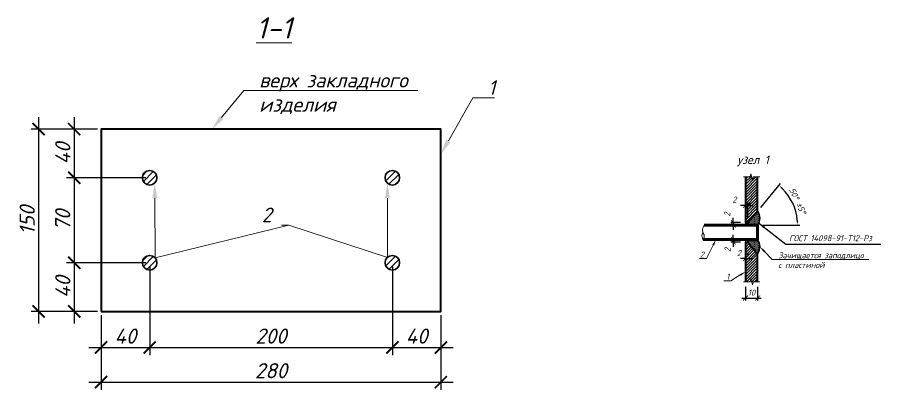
# Model space of a CAD drawing. Header units: millimetres. Extents: x -1807136 to 209800, y 0 to 410608.
# Drawn here: x 19614 to 20326, y 58508 to 58815 of the extents above; entities that cross this region are included whole.
import ezdxf
from ezdxf import colors
from ezdxf.entities.mleader import LeaderData, LeaderLine
from ezdxf.math import Vec2, Vec3

# ---------------------------------------------------------------- set-up
doc = ezdxf.new("R2010")
doc.units = ezdxf.units.MM
doc.header["$PDMODE"] = 3
doc.layers.get('0').update_dxf_attribs({"lineweight": 5})
doc.layers.get('Defpoints').update_dxf_attribs({"lineweight": 0})
for name, color, linetype, lineweight in [('!!!Металл разрез', 7, 'Continuous', 35), ('#Dimensions', 7, 'Continuous', 9), ('#Арматура', 152, 'Continuous', 30), ('k_ Арм. Каркасы', 1, 'Continuous', 35), ('k_ Арматура', 3, 'Continuous', 50), ('k_ Размеры', 7, 'Continuous', 15), ('k_ Штриховка', 8, 'Continuous', 5), ('к_Сварка', 132, 'Continuous', 30)]:
    doc.layers.add(name, color=color, linetype=linetype, lineweight=lineweight)
doc.styles.get("Standard").update_dxf_attribs({"font": 'arial.ttf'})
doc.styles.add('STEP PR', font='isocpeui.ttf')
doc.dimstyles.new('100!', dxfattribs={"dimscale": 100, "dimtxt": 2.5, "dimasz": 2, "dimexe": 1, "dimexo": 2, "dimgap": 0.7, "dimtad": 1, "dimdec": 4, "dimlfac": -1, "dimdsep": 46, "dimtxsty": 'Standard', "dimblk": 'ARCHTICK', "dimcen": 2, "dimdle": 1, "dimclrt": 1, "dimadec": 4, "dimazin": 0, "dimtfac": 1, "dimtdec": 4, "dimtofl": 0, "dimtmove": 1, "dimatfit": 3, "dimfxl": 1, "dimtolj": 1, "dimtzin": 0, "dimarcsym": 0})
doc.dimstyles.new('SPDS', dxfattribs={"dimscale": 10, "dimtxt": 2.5, "dimasz": 2, "dimexe": 1.25, "dimexo": 0.625, "dimtad": 1, "dimdec": 0, "dimrnd": 0.001, "dimtxsty": 'STEP PR', "dimblk": 'ARCHTICK', "dimcen": 2.5, "dimdle": 2, "dimclrd": 256, "dimclre": 256, "dimclrt": 7, "dimadec": 0, "dimazin": 2, "dimtfac": 0.75, "dimtdec": 0, "dimtmove": 1, "dimatfit": 3, "dimfxl": 1, "dimtolj": 1, "dimarcsym": 1})
doc.dimstyles.new('STEP PR', dxfattribs={"dimscale": 10, "dimtxt": 2.5, "dimasz": 2, "dimexe": 1, "dimexo": 2, "dimgap": 1, "dimtad": 1, "dimdec": 4, "dimlfac": -1, "dimtxsty": 'STEP PR', "dimblk": 'ARCHTICK', "dimcen": 2, "dimdle": 1.5, "dimclrt": 1, "dimadec": 0, "dimazin": 0, "dimtfac": 1, "dimtdec": 4, "dimtmove": 1, "dimatfit": 3, "dimldrblk": 'DOTSMALL', "dimfxl": 1, "dimtolj": 1, "dimtzin": 0, "dimarcsym": 0})

# ---------------------------------------------------------------- blocks, each defined once
blk = doc.blocks.new('*U55')
at = {"layer": '#Арматура', "lineweight": 0}
h = blk.add_hatch(dxfattribs=at)
h.set_pattern_fill('ANSI31', scale=1.2)
edge = h.paths.add_edge_path()
edge.add_arc((0, 6), 6, 0, 360)
blk.add_circle((0, 6), 6)
blk = doc.blocks.new('_ArchTick')
at = {"color": 0, "linetype": 'ByBlock', "const_width": 0.15}
blk.add_lwpolyline([(-0.5, -0.5), (0.5, 0.5)], dxfattribs=at)
blk = doc.blocks.new('*D160')
at = {"layer": '#Dimensions', "lineweight": -2, "transparency": 16777216}
for p, q in [((19661.05, 58732.75), (19661.05, 58672.75)), ((19680.13, 58722.75), (19654.8, 58722.75)), ((19720.13, 58682.75), (19654.8, 58682.75))]:
    blk.add_line(p, q, dxfattribs=at)
at = {"layer": 'Defpoints', "color": 0, "transparency": 16777216}
for p in [(19683.25, 58722.75), (19661.05, 58682.75), (19723.25, 58682.75)]:
    blk.add_point(p, dxfattribs=at)
at = {"layer": '#Dimensions', "lineweight": -2, "transparency": 16777216, "xscale": 10, "yscale": 10, "zscale": 10}
for p, rotation in [((19661.05, 58722.75), 90), ((19661.05, 58682.75), 270)]:
    blk.add_blockref('_ArchTick', p, dxfattribs=dict(at, rotation=rotation))
at = {"layer": '#Dimensions', "color": 7, "transparency": 16777216, "insert": (19651.67, 58702.75), "char_height": 12.5, "attachment_point": 5, "rotation": 90, "style": 'STEP PR'}
blk.add_mtext('\\A1;40', dxfattribs=at)
blk = doc.blocks.new('*D161')
at = {"layer": '#Dimensions', "lineweight": -2, "transparency": 16777216}
for p, q in [((19661.05, 58692.75), (19661.05, 58602.75)), ((19720.13, 58682.75), (19654.8, 58682.75)), ((19720.13, 58612.75), (19654.8, 58612.75))]:
    blk.add_line(p, q, dxfattribs=at)
at = {"layer": 'Defpoints', "color": 0, "transparency": 16777216}
for p in [(19723.25, 58682.75), (19661.05, 58612.75), (19723.25, 58612.75)]:
    blk.add_point(p, dxfattribs=at)
at = {"layer": '#Dimensions', "lineweight": -2, "transparency": 16777216, "xscale": 10, "yscale": 10, "zscale": 10}
for p, rotation in [((19661.05, 58682.75), 90), ((19661.05, 58612.75), 270)]:
    blk.add_blockref('_ArchTick', p, dxfattribs=dict(at, rotation=rotation))
at = {"layer": '#Dimensions', "color": 7, "transparency": 16777216, "insert": (19651.59, 58647.75), "char_height": 12.5, "attachment_point": 5, "rotation": 90, "style": 'STEP PR'}
blk.add_mtext('\\A1;70', dxfattribs=at)
blk = doc.blocks.new('*D162')
at = {"layer": '#Dimensions', "lineweight": -2, "transparency": 16777216}
for p, q in [((19661.05, 58622.75), (19661.05, 58562.75)), ((19720.13, 58612.75), (19654.8, 58612.75)), ((19680.13, 58572.75), (19654.8, 58572.75))]:
    blk.add_line(p, q, dxfattribs=at)
at = {"layer": 'Defpoints', "color": 0, "transparency": 16777216}
for p in [(19723.25, 58612.75), (19661.05, 58572.75), (19683.25, 58572.75)]:
    blk.add_point(p, dxfattribs=at)
at = {"layer": '#Dimensions', "lineweight": -2, "transparency": 16777216, "xscale": 10, "yscale": 10, "zscale": 10}
for p, rotation in [((19661.05, 58612.75), 90), ((19661.05, 58572.75), 270)]:
    blk.add_blockref('_ArchTick', p, dxfattribs=dict(at, rotation=rotation))
at = {"layer": '#Dimensions', "color": 7, "transparency": 16777216, "insert": (19651.67, 58592.75), "char_height": 12.5, "attachment_point": 5, "rotation": 90, "style": 'STEP PR'}
blk.add_mtext('\\A1;40', dxfattribs=at)
blk = doc.blocks.new('*D163')
at = {"layer": '#Dimensions', "lineweight": -2, "transparency": 16777216}
for p, q in [((19723.25, 58609.62), (19723.25, 58536.75)), ((19683.25, 58569.62), (19683.25, 58536.75)), ((19673.25, 58543), (19733.25, 58543))]:
    blk.add_line(p, q, dxfattribs=at)
at = {"layer": 'Defpoints', "color": 0, "transparency": 16777216}
for p in [(19723.25, 58612.75), (19683.25, 58572.75), (19723.25, 58543)]:
    blk.add_point(p, dxfattribs=at)
at = {"layer": '#Dimensions', "lineweight": -2, "transparency": 16777216, "xscale": 10, "yscale": 10, "zscale": 10, "rotation": 180}
blk.add_blockref('_ArchTick', (19683.25, 58543), dxfattribs=at)
at = {"layer": '#Dimensions', "lineweight": -2, "transparency": 16777216, "xscale": 10, "yscale": 10, "zscale": 10}
blk.add_blockref('_ArchTick', (19723.25, 58543), dxfattribs=at)
at = {"layer": '#Dimensions', "color": 7, "transparency": 16777216, "insert": (19703.25, 58552.38), "char_height": 12.5, "attachment_point": 5, "style": 'STEP PR'}
blk.add_mtext('\\A1;40', dxfattribs=at)
blk = doc.blocks.new('*D164')
at = {"layer": '#Dimensions', "lineweight": -2, "transparency": 16777216}
for p, q in [((19723.25, 58609.62), (19723.25, 58536.75)), ((19923.25, 58609.62), (19923.25, 58536.75)), ((19713.25, 58543), (19933.25, 58543))]:
    blk.add_line(p, q, dxfattribs=at)
at = {"layer": 'Defpoints', "color": 0, "transparency": 16777216}
for p in [(19723.25, 58612.75), (19923.25, 58612.75), (19923.25, 58543)]:
    blk.add_point(p, dxfattribs=at)
at = {"layer": '#Dimensions', "lineweight": -2, "transparency": 16777216, "xscale": 10, "yscale": 10, "zscale": 10, "rotation": 180}
blk.add_blockref('_ArchTick', (19723.25, 58543), dxfattribs=at)
at = {"layer": '#Dimensions', "lineweight": -2, "transparency": 16777216, "xscale": 10, "yscale": 10, "zscale": 10}
blk.add_blockref('_ArchTick', (19923.25, 58543), dxfattribs=at)
at = {"layer": '#Dimensions', "color": 7, "transparency": 16777216, "insert": (19823.25, 58552.38), "char_height": 12.5, "attachment_point": 5, "style": 'STEP PR'}
blk.add_mtext('\\A1;200', dxfattribs=at)
blk = doc.blocks.new('*D165')
at = {"layer": '#Dimensions', "lineweight": -2, "transparency": 16777216}
for p, q in [((19923.25, 58609.62), (19923.25, 58536.75)), ((19963.25, 58569.62), (19963.25, 58536.75)), ((19913.25, 58543), (19973.25, 58543))]:
    blk.add_line(p, q, dxfattribs=at)
at = {"layer": 'Defpoints', "color": 0, "transparency": 16777216}
for p in [(19923.25, 58612.75), (19963.25, 58572.75), (19963.25, 58543)]:
    blk.add_point(p, dxfattribs=at)
at = {"layer": '#Dimensions', "lineweight": -2, "transparency": 16777216, "xscale": 10, "yscale": 10, "zscale": 10, "rotation": 180}
blk.add_blockref('_ArchTick', (19923.25, 58543), dxfattribs=at)
at = {"layer": '#Dimensions', "lineweight": -2, "transparency": 16777216, "xscale": 10, "yscale": 10, "zscale": 10}
blk.add_blockref('_ArchTick', (19963.25, 58543), dxfattribs=at)
at = {"layer": '#Dimensions', "color": 7, "transparency": 16777216, "insert": (19943.25, 58552.38), "char_height": 12.5, "attachment_point": 5, "style": 'STEP PR'}
blk.add_mtext('\\A1;40', dxfattribs=at)
blk = doc.blocks.new('*D166')
at = {"layer": '#Dimensions', "lineweight": -2, "transparency": 16777216}
for p, q in [((19631.72, 58732.75), (19631.72, 58562.75)), ((19680.13, 58722.75), (19625.47, 58722.75)), ((19680.13, 58572.75), (19625.47, 58572.75))]:
    blk.add_line(p, q, dxfattribs=at)
at = {"layer": 'Defpoints', "color": 0, "transparency": 16777216}
for p in [(19683.25, 58722.75), (19631.72, 58572.75), (19683.25, 58572.75)]:
    blk.add_point(p, dxfattribs=at)
at = {"layer": '#Dimensions', "lineweight": -2, "transparency": 16777216, "xscale": 10, "yscale": 10, "zscale": 10}
for p, rotation in [((19631.72, 58722.75), 90), ((19631.72, 58572.75), 270)]:
    blk.add_blockref('_ArchTick', p, dxfattribs=dict(at, rotation=rotation))
at = {"layer": '#Dimensions', "color": 7, "transparency": 16777216, "insert": (19622.34, 58647.75), "char_height": 12.5, "attachment_point": 5, "rotation": 90, "style": 'STEP PR'}
blk.add_mtext('\\A1;150', dxfattribs=at)
blk = doc.blocks.new('*D167')
at = {"layer": '#Dimensions', "lineweight": -2, "transparency": 16777216}
for p, q in [((19683.25, 58569.62), (19683.25, 58508.22)), ((19963.25, 58569.62), (19963.25, 58508.22)), ((19673.25, 58514.47), (19973.25, 58514.47))]:
    blk.add_line(p, q, dxfattribs=at)
at = {"layer": 'Defpoints', "color": 0, "transparency": 16777216}
for p in [(19683.25, 58572.75), (19963.25, 58572.75), (19963.25, 58514.47)]:
    blk.add_point(p, dxfattribs=at)
at = {"layer": '#Dimensions', "lineweight": -2, "transparency": 16777216, "xscale": 10, "yscale": 10, "zscale": 10, "rotation": 180}
blk.add_blockref('_ArchTick', (19683.25, 58514.47), dxfattribs=at)
at = {"layer": '#Dimensions', "lineweight": -2, "transparency": 16777216, "xscale": 10, "yscale": 10, "zscale": 10}
blk.add_blockref('_ArchTick', (19963.25, 58514.47), dxfattribs=at)
at = {"layer": '#Dimensions', "color": 7, "transparency": 16777216, "insert": (19823.25, 58523.85), "char_height": 12.5, "attachment_point": 5, "style": 'STEP PR'}
blk.add_mtext('\\A1;280', dxfattribs=at)
blk = doc.blocks.new('*D172')
at = {"layer": '#Dimensions', "color": 0, "lineweight": -2, "transparency": 16777216}
for p, q in [((20214.27, 58649.78), (20214.27, 58662.02)), ((20216.27, 58649.78), (20216.27, 58662.02)), ((20214.27, 58660.02), (20210.27, 58660.02)), ((20214.27, 58660.02), (20216.27, 58660.02)), ((20216.27, 58660.02), (20220.27, 58660.02))]:
    blk.add_line(p, q, dxfattribs=at)
at = {"layer": 'Defpoints', "color": 0, "transparency": 16777216}
for p in [(20216.27, 58660.02), (20214.27, 58645.78), (20216.27, 58645.78)]:
    blk.add_point(p, dxfattribs=at)
at = {"layer": '#Dimensions', "color": 0, "lineweight": -2, "transparency": 16777216, "xscale": 4, "yscale": 4, "zscale": 4}
blk.add_blockref('_ArchTick', (20214.27, 58660.02), dxfattribs=at)
at = {"layer": '#Dimensions', "color": 0, "lineweight": -2, "transparency": 16777216, "xscale": 4, "yscale": 4, "zscale": 4, "rotation": 180}
blk.add_blockref('_ArchTick', (20216.27, 58660.02), dxfattribs=at)
at = {"layer": '#Dimensions', "color": 1, "transparency": 16777216, "insert": (20205.2, 58664.79), "char_height": 5, "attachment_point": 5, "style": 'STEP PR'}
blk.add_mtext('\\A1;2', dxfattribs=at)
blk = doc.blocks.new('_DotSmall')
at = {"color": 0, "linetype": 'ByBlock', "const_width": 0.5}
blk.add_lwpolyline([(-0.0625, 0, 1), (0.0625, 0, 1)], format="xyb", close=True, dxfattribs=at)
blk = doc.blocks.new('*D173')
at = {"layer": '#Dimensions', "color": 0, "lineweight": -2, "transparency": 16777216}
for p, q in [((20204.19, 58645.78), (20204.19, 58649.78)), ((20210.27, 58645.78), (20202.19, 58645.78)), ((20210.27, 58643.78), (20202.19, 58643.78)), ((20204.19, 58645.78), (20204.19, 58643.78)), ((20204.19, 58643.78), (20204.19, 58639.78))]:
    blk.add_line(p, q, dxfattribs=at)
at = {"layer": 'Defpoints', "color": 0, "transparency": 16777216}
for p in [(20204.19, 58643.78), (20214.27, 58645.78), (20214.27, 58643.78)]:
    blk.add_point(p, dxfattribs=at)
at = {"layer": '#Dimensions', "color": 0, "lineweight": -2, "transparency": 16777216, "xscale": 4, "yscale": 4, "zscale": 4}
for p, rotation in [((20204.19, 58645.78), 270), ((20204.19, 58643.78), 90)]:
    blk.add_blockref('_ArchTick', p, dxfattribs=dict(at, rotation=rotation))
at = {"layer": '#Dimensions', "color": 1, "transparency": 16777216, "insert": (20199.15, 58652.55), "char_height": 5, "attachment_point": 5, "rotation": 90, "style": 'STEP PR'}
blk.add_mtext('\\A1;2', dxfattribs=at)
blk = doc.blocks.new('*D174')
at = {"layer": '#Dimensions', "color": 0, "lineweight": -2, "transparency": 16777216}
for p, q in [((20214.27, 58625.78), (20214.27, 58614.31)), ((20216.27, 58620.31), (20216.27, 58618.31)), ((20214.27, 58616.31), (20210.27, 58616.31)), ((20214.27, 58616.31), (20216.27, 58616.31)), ((20216.27, 58616.31), (20220.27, 58616.31))]:
    blk.add_line(p, q, dxfattribs=at)
at = {"layer": 'Defpoints', "color": 0, "transparency": 16777216}
for p in [(20214.27, 58629.78), (20216.27, 58616.31), (20216.27, 58616.31)]:
    blk.add_point(p, dxfattribs=at)
at = {"layer": '#Dimensions', "color": 0, "lineweight": -2, "transparency": 16777216, "xscale": 4, "yscale": 4, "zscale": 4}
blk.add_blockref('_ArchTick', (20214.27, 58616.31), dxfattribs=at)
at = {"layer": '#Dimensions', "color": 0, "lineweight": -2, "transparency": 16777216, "xscale": 4, "yscale": 4, "zscale": 4, "rotation": 180}
blk.add_blockref('_ArchTick', (20216.27, 58616.31), dxfattribs=at)
at = {"layer": '#Dimensions', "color": 1, "transparency": 16777216, "insert": (20208.94, 58620.7), "char_height": 5, "attachment_point": 5, "style": 'STEP PR'}
blk.add_mtext('\\A1;2', dxfattribs=at)
blk = doc.blocks.new('*D175')
at = {"layer": '#Dimensions', "color": 0, "lineweight": -2, "transparency": 16777216}
for p, q in [((20204.19, 58631.78), (20204.19, 58635.78)), ((20210.27, 58631.78), (20202.19, 58631.78)), ((20210.27, 58629.78), (20202.19, 58629.78)), ((20204.19, 58631.78), (20204.19, 58629.78)), ((20204.19, 58629.78), (20204.19, 58625.78))]:
    blk.add_line(p, q, dxfattribs=at)
at = {"layer": 'Defpoints', "color": 0, "transparency": 16777216}
for p in [(20204.19, 58629.78), (20214.27, 58631.78), (20214.27, 58629.78)]:
    blk.add_point(p, dxfattribs=at)
at = {"layer": '#Dimensions', "color": 0, "lineweight": -2, "transparency": 16777216, "xscale": 4, "yscale": 4, "zscale": 4}
for p, rotation in [((20204.19, 58631.78), 270), ((20204.19, 58629.78), 90)]:
    blk.add_blockref('_ArchTick', p, dxfattribs=dict(at, rotation=rotation))
at = {"layer": '#Dimensions', "color": 1, "transparency": 16777216, "insert": (20199.45, 58623.41), "char_height": 5, "attachment_point": 5, "rotation": 90, "style": 'STEP PR'}
blk.add_mtext('\\A1;2', dxfattribs=at)
blk = doc.blocks.new('*D176')
at = {"layer": '#Dimensions', "color": 0, "lineweight": -2, "transparency": 16777216}
for p, q in [((20226.84, 58658.38), (20243.22, 58677.9)), ((20228.27, 58643.78), (20259.13, 58643.78))]:
    blk.add_line(p, q, dxfattribs=at)
blk.add_arc((20214.59, 58643.78), 42.54, 5.38922, 44.61078, dxfattribs=at)
at = {"layer": '#Dimensions', "color": 0, "transparency": 16777216}
for points in [[(20244.42, 58673.17), (20245.33, 58674.15), (20241.94, 58676.37)], [(20257.61, 58647.81), (20256.28, 58647.74), (20257.13, 58643.78)]]:
    blk.add_solid(points, dxfattribs=at)
at = {"layer": 'Defpoints', "color": 0, "transparency": 16777216}
for p in [(20224.27, 58655.31), (20255.35, 58655.98), (20180.31, 58643.78), (20216.27, 58645.78), (20224.27, 58643.78)]:
    blk.add_point(p, dxfattribs=at)
at = {"layer": '#Dimensions', "color": 1, "transparency": 16777216, "insert": (20257.23, 58663.66), "char_height": 5, "attachment_point": 5, "rotation": 295, "style": 'STEP PR'}
blk.add_mtext('\\A1;50° ±5°', dxfattribs=at)
blk = doc.blocks.new('*U170')
at = {"color": 0, "linetype": 'ByBlock', "lineweight": -2}
for p, q in [((2.75, 0), (3.0625, 1.25)), ((3.0625, 1.25), (3.6875, -1.25)), ((2.75, 0), (0, 0)), ((3.6875, -1.25), (4, 0)), ((6.75, 0), (4, 0))]:
    blk.add_line(p, q, dxfattribs=at)
blk = doc.blocks.new('*U171')
at = {"color": 0, "linetype": 'ByBlock', "lineweight": -2}
for p, q in [((2.75, 0), (3.0625, 1.25)), ((3.0625, 1.25), (3.6875, -1.25)), ((2.75, 0), (0, 0)), ((3.6875, -1.25), (4, 0)), ((6.75, 0), (4, 0))]:
    blk.add_line(p, q, dxfattribs=at)
blk = doc.blocks.new('*D177')
at = {"layer": '#Dimensions', "color": 0, "lineweight": -2, "transparency": 16777216}
for p, q in [((20214.27, 58593.02), (20214.27, 58581.74)), ((20224.27, 58593.02), (20224.27, 58581.74)), ((20211.27, 58583.74), (20227.27, 58583.74))]:
    blk.add_line(p, q, dxfattribs=at)
at = {"layer": 'Defpoints', "color": 0, "transparency": 16777216}
for p in [(20214.27, 58597.02), (20224.27, 58597.02), (20224.27, 58583.74)]:
    blk.add_point(p, dxfattribs=at)
at = {"layer": '#Dimensions', "color": 0, "lineweight": -2, "transparency": 16777216, "xscale": 4, "yscale": 4, "zscale": 4, "rotation": 180}
blk.add_blockref('_ArchTick', (20214.27, 58583.74), dxfattribs=at)
at = {"layer": '#Dimensions', "color": 0, "lineweight": -2, "transparency": 16777216, "xscale": 4, "yscale": 4, "zscale": 4}
blk.add_blockref('_ArchTick', (20224.27, 58583.74), dxfattribs=at)
at = {"layer": '#Dimensions', "color": 1, "transparency": 16777216, "insert": (20219.27, 58588.24), "char_height": 5, "attachment_point": 5, "style": 'STEP PR'}
blk.add_mtext('\\A1;10', dxfattribs=at)

msp = doc.modelspace()

# ---------------------------------------------------------------- hatches: boundary and pattern name
at = {"layer": 'k_ Штриховка', "true_color": 0x6b6b6b}
h = msp.add_hatch(dxfattribs=at)
h.set_pattern_fill('ANSI31', color=251, scale=0.5)
h.set_pattern_definition([(45, (-216466.7698, 211388.9107), (-1.122532015, 1.122532015), [])])
h.paths.add_polyline_path([(20224.26981, 58683.44553), (20220.51981, 58683.44553), (20219.89481, 58680.94553), (20218.64481, 58685.94553), (20218.01981, 58683.44553), (20214.26981, 58683.44553), (20214.26981, 58645.77958), (20216.26981, 58645.77958), (20224.26981, 58655.31361)])
h.paths.add_polyline_path([(20224.26981, 58620.24556), (20216.26981, 58629.77958), (20214.26981, 58629.77958), (20214.26981, 58597.02476), (20218.01981, 58597.02476), (20218.64481, 58599.52476), (20219.89481, 58594.52476), (20220.51981, 58597.02476), (20224.26981, 58597.02476)])
h = msp.add_hatch(dxfattribs=at)
h.set_pattern_fill('DOTS', color=251, scale=0.5)
h.set_pattern_definition([(0, (-216466.7698, 211388.9107), (0.396875, 0.79375), [0, -0.79375])])
edge = h.paths.add_edge_path()
edge.add_spline(control_points=[(20224.26981, 58643.77958), (20225.13794, 58645.6399), (20226.92484, 58649.46904), (20225.17138, 58653.32897), (20224.26981, 58655.31361)], knot_values=[0, 0, 0, 0, 5.861466901, 12.064776502, 12.064776502, 12.064776502, 12.064776502], degree=3, periodic=0)
edge.add_line((20224.26981, 58655.31361), (20216.26981, 58645.77958))
edge.add_line((20216.26981, 58645.77958), (20216.26981, 58643.77958))
edge.add_line((20216.26981, 58643.77958), (20224.26981, 58643.77958))
edge = h.paths.add_edge_path()
edge.add_spline(control_points=[(20224.26981, 58620.24556), (20225.17138, 58622.2302), (20226.92484, 58626.09013), (20225.13794, 58629.91926), (20224.26981, 58631.77958)], knot_values=[0, 0, 0, 0, 6.203309601, 12.064776502, 12.064776502, 12.064776502, 12.064776502], degree=3, periodic=0)
edge.add_line((20224.26981, 58631.77958), (20216.26981, 58631.77958))
edge.add_line((20216.26981, 58631.77958), (20216.26981, 58629.77958))
edge.add_line((20216.26981, 58629.77958), (20224.26981, 58620.24556))

# ---------------------------------------------------------------- linework, layer by layer
at = {"layer": '!!!Металл разрез'}
msp.add_lwpolyline([(19683.25435, 58572.74821), (19963.25435, 58572.74821), (19963.25435, 58722.74821), (19683.25435, 58722.74821)], close=True, dxfattribs=at)
for points in [[(20214.26981, 58645.77958), (20214.26981, 58643.77958)], [(20214.26981, 58631.77958), (20214.26981, 58629.77958)]]:
    msp.add_lwpolyline(points)
for points, knots in [([(20180.30595, 58643.77958), (20179.56189, 58642.40885), (20178.13625, 58639.78247), (20179.8563, 58636.44037), (20180.76622, 58634.33008), (20179.4524, 58631.75177), (20179.24353, 58631.75787)], [0, 0, 0, 0, 4.282091908, 8.204614529, 12.431055067, 13.021691255, 13.021691255, 13.021691255, 13.021691255]), ([(20179.22854, 58637.70264), (20178.45307, 58636.53069), (20177.95503, 58634.5738), (20178.87598, 58633.22748), (20179.24375, 58631.7078), (20179.24353, 58631.68271)], [0, 0, 0, 0, 3.620101664, 6.432457789, 6.507610884, 6.507610884, 6.507610884, 6.507610884])]:
    msp.add_open_spline(points, degree=3, knots=knots)
at = {"layer": 'k_ Арм. Каркасы'}
for points in [[(20214.26981, 58683.44553), (20214.26981, 58645.77958)], [(20224.26981, 58655.31361), (20224.26981, 58683.44553)], [(20216.26981, 58645.77958), (20224.26981, 58655.31361)], [(20214.26981, 58645.77958), (20216.26981, 58645.77958)], [(20214.26981, 58629.77958), (20214.26981, 58597.02476)], [(20214.26981, 58629.77958), (20216.26981, 58629.77958)], [(20216.26981, 58629.77958), (20224.26981, 58620.24556)], [(20224.26981, 58597.02476), (20224.26981, 58620.24556)]]:
    msp.add_lwpolyline(points, dxfattribs=at)
at = {"layer": 'k_ Арматура'}
for points in [[(20180.30595, 58643.77958), (20224.26981, 58643.77958)], [(20224.26981, 58643.77958), (20224.26981, 58631.77958)], [(20179.34303, 58631.77958), (20224.26981, 58631.77958)]]:
    msp.add_lwpolyline(points, dxfattribs=at)
at = {"layer": 'к_Сварка'}
for points in [[(20216.26981, 58645.77958), (20216.26981, 58643.77958)], [(20216.26981, 58629.77958), (20216.26981, 58631.77958)]]:
    msp.add_lwpolyline(points, dxfattribs=at)
for points in [[(20224.26981, 58655.31361), (20226.03857, 58649.36781), (20224.26981, 58643.77958)], [(20224.26981, 58620.24556), (20226.03857, 58626.19136), (20224.26981, 58631.77958)]]:
    msp.add_spline(points, degree=3, dxfattribs=at)

# ---------------------------------------------------------------- block references
at = {"layer": '#Арматура'}
for p in [(19723.25435, 58676.74821), (19923.25435, 58676.74821), (19723.25435, 58606.74821), (19923.25435, 58606.74821)]:
    msp.add_blockref('*U55', p, dxfattribs=at)
at = {"xscale": 2, "yscale": 2, "zscale": 2}
for name, p in [('*U170', (20212.51981, 58683.44553)), ('*U171', (20212.51981, 58597.02476))]:
    msp.add_blockref(name, p, dxfattribs=at)

# ---------------------------------------------------------------- texts
at = {"layer": '#Dimensions', "lineweight": 13, "insert": (20284.23715, 58633.00845), "char_height": 5, "width": 94.8739161, "attachment_point": 5, "style": 'STEP PR'}
msp.add_mtext('ГОСТ 14098-91-T12-Рз ', dxfattribs=at)
at = {"color": 1, "insert": (20220.49511, 58696.65373), "char_height": 7, "attachment_point": 5, "style": 'STEP PR'}
msp.add_mtext('\\A1;узел 1', dxfattribs=at)
at = {"layer": 'k_ Размеры', "insert": (19825.70605, 58806.13843), "char_height": 17.5, "attachment_point": 5, "style": 'STEP PR'}
msp.add_mtext('\\A1;{\\L1-1}', dxfattribs=at)

# ---------------------------------------------------------------- dimensions: what is measured, and where the dimension line sits
at = {"layer": '#Dimensions'}
for base, p1, p2, picture, middle in [((19631.71635, 58572.74821), (19683.25435, 58722.74821), (19683.25435, 58572.74821), '*D166', (19622.34135, 58647.74821)), ((19661.04502, 58682.74821), (19683.25435, 58722.74821), (19723.25435, 58682.74821), '*D160', (19651.67002, 58702.74821)), ((19661.04502, 58612.74821), (19723.25435, 58682.74821), (19723.25435, 58612.74821), '*D161', (19651.58953, 58647.74821)), ((19661.04502, 58572.74821), (19723.25435, 58612.74821), (19683.25435, 58572.74821), '*D162', (19651.67002, 58592.74821))]:
    dim = msp.add_linear_dim(base=base, p1=p1, p2=p2, angle=90, dimstyle='SPDS', override={"dimscale": 5}, dxfattribs=at)
    dim.commit()
    dim.dimension.update_dxf_attribs({"geometry": picture, "text_midpoint": middle})
dim = msp.add_angular_dim_2l(base=(20255.34628, 58655.98073), line1=((20180.30595, 58643.77958), (20224.26981, 58643.77958)), line2=((20216.26981, 58645.77958), (20224.26981, 58655.31361)), text='<> ±5°', dimstyle='STEP PR', override={"dimscale": 2, "dimsah": 1}, dxfattribs=at)
dim.commit()
dim.dimension.update_dxf_attribs({"geometry": '*D176', "text_midpoint": (20257.22774, 58663.66114)})
for base, p1, p2, picture, middle in [((20216.26981, 58660.01883), (20214.26981, 58645.77958), (20216.26981, 58645.77958), '*D172', (20205.2044, 58660.29316)), ((20216.26981, 58616.30787), (20214.26981, 58629.77958), (20216.26981, 58616.30787), '*D174', (20208.94496, 58616.19808))]:
    dim = msp.add_linear_dim(base=base, p1=p1, p2=p2, dimstyle='STEP PR', override={"dimscale": 2}, dxfattribs=at)
    dim.commit()
    dim.dimension.update_dxf_attribs({"geometry": picture, "text_midpoint": middle, "dimtype": 160})
for base, p1, p2, picture, middle in [((20204.1855, 58643.77958), (20214.26981, 58645.77958), (20214.26981, 58643.77958), '*D173', (20203.64535, 58652.5496)), ((20204.1855, 58629.77958), (20214.26981, 58631.77958), (20214.26981, 58629.77958), '*D175', (20203.94702, 58623.40752))]:
    dim = msp.add_linear_dim(base=base, p1=p1, p2=p2, angle=90, dimstyle='STEP PR', override={"dimscale": 2}, dxfattribs=at)
    dim.commit()
    dim.dimension.update_dxf_attribs({"geometry": picture, "text_midpoint": middle, "dimtype": 160})
for base, p1, p2, dimstyle, override, picture, middle in [((19723.25435, 58543.0012), (19683.25435, 58572.74821), (19723.25435, 58612.74821), 'SPDS', {"dimscale": 5}, '*D163', (19703.25435, 58552.3762)), ((19923.25435, 58543.0012), (19723.25435, 58612.74821), (19923.25435, 58612.74821), 'SPDS', {"dimscale": 5}, '*D164', (19823.25435, 58552.3762)), ((19963.25435, 58543.0012), (19923.25435, 58612.74821), (19963.25435, 58572.74821), 'SPDS', {"dimscale": 5}, '*D165', (19943.25435, 58552.3762)), ((20224.26981, 58583.74221), (20214.26981, 58597.02476), (20224.26981, 58597.02476), 'STEP PR', {"dimscale": 2}, '*D177', (20219.26981, 58588.24221)), ((19963.25435, 58514.47098), (19683.25435, 58572.74821), (19963.25435, 58572.74821), 'SPDS', {"dimscale": 5}, '*D167', (19823.25435, 58523.84598))]:
    dim = msp.add_linear_dim(base=base, p1=p1, p2=p2, dimstyle=dimstyle, override=override, dxfattribs=at)
    dim.commit()
    dim.dimension.update_dxf_attribs({"geometry": picture, "text_midpoint": middle})

# ---------------------------------------------------------------- leaders
at = {"layer": '#Dimensions', "lineweight": 13}
msp.add_leader([(20225.04925, 58645.50274), (20247.5813, 58628.15555), (20325.70236, 58628.15555)], dimstyle='100!', override={"dimscale": 2, "dimasz": 3, "dimrnd": 5}, dxfattribs=at)
ml = msp.add_multileader_mtext('Standard', dxfattribs=at)
ml.set_content('\\A1;2', color=256, style='STEP PR')
ml.set_leader_properties(color=256, linetype='ByLayer', lineweight=-1)
ml.build(insert=Vec2(0, 0))
ml.multileader.update_dxf_attribs({"text_left_attachment_type": 6, "text_right_attachment_type": 6, "dogleg_length": 0, "arrow_head_size": 5, "scale": 0.02})
ctx = ml.context
ctx.base_point, ctx.scale, ctx.char_height, ctx.arrow_head_size, ctx.plane_origin = Vec3(20174.74237, 58616.22209), 0.02, 4.8, 5, Vec3(28209.66097, 50953.73706)
ctx.left_attachment, ctx.right_attachment = 6, 6
notes = []
notes.append((ctx, [(1, (1, 1, 0), (20182.14964, 58616.22209), (-1, 0), 0, [(1, [(20189.88134, 58631.77958)], 0, [])])]))
ctx.mtext.insert, ctx.mtext.rotation, ctx.mtext.flow_direction = Vec3(20176.74237, 58621.98209), 6.283185307, 5
ml = msp.add_multileader_mtext('Standard', dxfattribs=at)
ml.set_content('\\A1; Зачищается заподлицо\\P с пластиной', color=256, style='STEP PR')
ml.set_leader_properties(color=256, linetype='ByLayer', lineweight=-1)
ml.build(insert=Vec2(0, 0))
ml.multileader.update_dxf_attribs({"text_left_attachment_type": 6, "text_right_attachment_type": 6, "dogleg_length": 0, "arrow_head_size": 5, "scale": 0.02})
ctx = ml.context
ctx.base_point, ctx.scale, ctx.char_height, ctx.arrow_head_size, ctx.plane_origin = Vec3(20236.24009, 58615.53136), 0.02, 4.8, 5, Vec3(28334.91123, 50959.11054)
ctx.left_attachment, ctx.right_attachment = 6, 6
notes.append((ctx, [(0, (1, 1, 0), (20236.24009, 58615.53136), (1, 0), 0, [(1, [(20226.03919, 58626.01632)], 0, [])])]))
ctx.mtext.insert, ctx.mtext.rotation, ctx.mtext.flow_direction = Vec3(20238.24009, 58621.29136), 6.283185307, 5
ml = msp.add_multileader_mtext('Standard', dxfattribs=at)
ml.set_content('\\A1;1', color=256, style='STEP PR')
ml.set_leader_properties(color=256, linetype='ByLayer', lineweight=-1)
ml.build(insert=Vec2(0, 0))
ml.multileader.update_dxf_attribs({"text_left_attachment_type": 6, "text_right_attachment_type": 6, "dogleg_length": 0, "arrow_head_size": 5, "scale": 0.02})
ctx = ml.context
ctx.base_point, ctx.scale, ctx.char_height, ctx.arrow_head_size, ctx.plane_origin = Vec3(20196.46023, 58597.97085), 0.02, 4.8, 5, Vec3(28229.71337, 50935.48582)
ctx.left_attachment, ctx.right_attachment = 6, 6
notes.append((ctx, [(1, (1, 1, 0), (20202.20205, 58597.97085), (-1, 0), 0, [(1, [(20214.26981, 58605.30481)], 0, [])])]))
ctx.mtext.insert, ctx.mtext.rotation, ctx.mtext.flow_direction = Vec3(20198.46023, 58603.73085), 6.283185307, 5
at = {"layer": 'k_ Размеры'}
ml = msp.add_multileader_mtext('Standard', dxfattribs=at)
ml.set_content('\\A1; верх закладного\\P изделия', color=256, style='STEP PR')
ml.set_leader_properties(color=256, linetype='ByLayer', lineweight=-1)
ml.build(insert=Vec2(0, 0))
ml.multileader.update_dxf_attribs({"text_left_attachment_type": 6, "text_right_attachment_type": 6, "dogleg_length": 0, "arrow_head_size": 12.5, "scale": 0.05})
ctx = ml.context
ctx.base_point, ctx.scale, ctx.char_height, ctx.arrow_head_size, ctx.landing_gap_size, ctx.plane_origin = Vec3(19800.80699, 58754.69391), 0.05, 12, 12.5, 5, Vec3(27779.59816, 51077.86242)
ctx.left_attachment, ctx.right_attachment = 6, 6
notes.append((ctx, [(0, (1, 1, 0), (19800.80699, 58754.69391), (1, 0), 0, [(2, [(19774.59725, 58722.74821)], 0, [])])]))
ctx.mtext.insert, ctx.mtext.rotation, ctx.mtext.flow_direction = Vec3(19805.80699, 58769.09391), 6.283185307, 5
ml = msp.add_multileader_mtext('Standard', dxfattribs=at)
ml.set_content('\\A1; 1', color=256, style='STEP PR')
ml.set_leader_properties(color=256, linetype='ByLayer', lineweight=-1)
ml.build(insert=Vec2(0, 0))
ml.multileader.update_dxf_attribs({"text_left_attachment_type": 6, "text_right_attachment_type": 6, "dogleg_length": 0, "arrow_head_size": 12.5, "scale": 0.05})
ctx = ml.context
ctx.base_point, ctx.scale, ctx.char_height, ctx.arrow_head_size, ctx.landing_gap_size, ctx.plane_origin = Vec3(19989.46408, 58748.60364), 0.05, 12, 12.5, 5, Vec3(27968.25526, 51057.37215)
ctx.left_attachment, ctx.right_attachment = 6, 6
notes.append((ctx, [(0, (1, 1, 0), (19989.46408, 58748.60364), (1, 0), 0, [(2, [(19963.25435, 58702.25793)], 0, [])])]))
ctx.mtext.insert, ctx.mtext.rotation, ctx.mtext.flow_direction = Vec3(19994.46408, 58763.00364), 6.283185307, 5
ml = msp.add_multileader_mtext('Standard', dxfattribs=at)
ml.set_content('\\A1; 2    ', color=256, style='STEP PR')
ml.set_leader_properties(color=256, linetype='ByLayer', lineweight=-1)
ml.build(insert=Vec2(0, 0))
ml.multileader.update_dxf_attribs({"text_left_attachment_type": 6, "text_right_attachment_type": 6, "dogleg_length": 0, "arrow_head_size": 12.5, "scale": 0.05})
ctx = ml.context
ctx.base_point, ctx.scale, ctx.char_height, ctx.arrow_head_size, ctx.landing_gap_size, ctx.plane_origin = Vec3(19810.65531, 58643.76557), 0.05, 12, 12.5, 5, Vec3(27767.6789, 50979.93305)
ctx.left_attachment, ctx.right_attachment = 6, 6
notes.append((ctx, [(1, (1, 1, 0), (19838.05531, 58643.76557), (-1, 0), 0, [(2, [(19727.43005, 58678.43966), (19727.70249, 58616.77487)], 0, []), (3, [(19919.14766, 58678.37383), (19919.20868, 58617.17908)], 0, [])])]))
ctx.mtext.insert, ctx.mtext.rotation, ctx.mtext.width, ctx.mtext.flow_direction = Vec3(19815.65531, 58658.16557), 6.283185307, 24.8264469, 5
for ctx, leaders in notes:
    for number, flags, end, landing, length, lines in leaders:
        leader = LeaderData()
        leader.index, (leader.has_last_leader_line, leader.has_dogleg_vector, leader.attachment_direction) = number, flags
        leader.last_leader_point, leader.dogleg_vector, leader.dogleg_length = Vec3(end), Vec3(landing), length
        for number, points, colour, breaks in lines:
            line = LeaderLine()
            line.index, line.vertices, line.color, line.breaks = number, Vec3.list(points), colors.encode_raw_color(colour), breaks
            leader.lines.append(line)
        ctx.leaders.append(leader)

doc.saveas('drawing.dxf')
